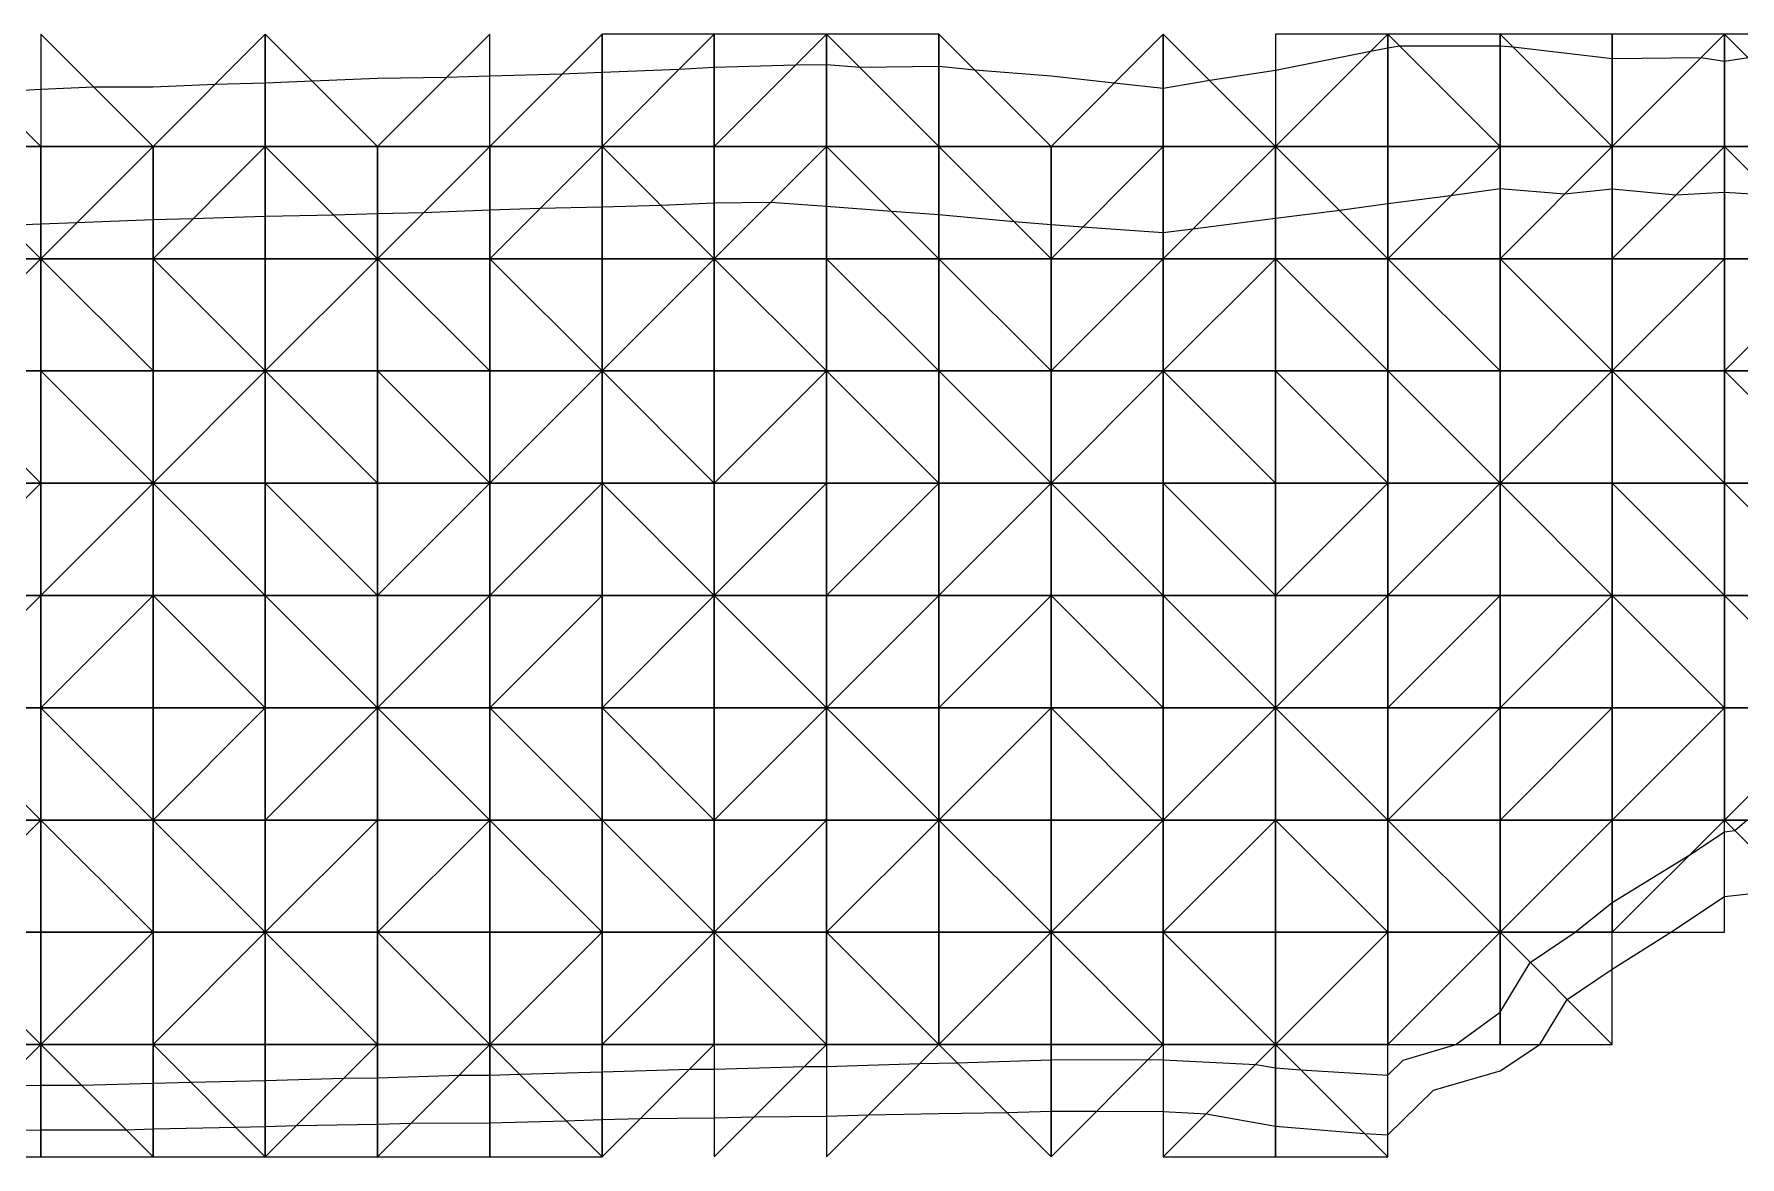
# Model space of a CAD drawing. Header units: metres. Extents: x 4732344 to 4732577, y 2266116 to 2266284.
# Drawn here: x 4732534.75 to 4732542.35, y 2266272.73 to 2266277.73 of the extents above; entities that cross this region are included whole.
import ezdxf

# ---------------------------------------------------------------- set-up
doc = ezdxf.new("R2010")
doc.units = ezdxf.units.M
doc.layers.add('TIN', color=5, linetype='Continuous')

msp = doc.modelspace()

# ---------------------------------------------------------------- linework, layer by layer
at = {"layer": 'lleno', "color": 3}
for points in [[(4732542.3843, 2266277.6297, 1328.7433), (4732542.279, 2266277.6138, 1328.7407), (4732542.1737, 2266277.6297, 1328.7346), (4732541.779, 2266277.6246, 1328.7187), (4732541.3378, 2266277.6762, 1328.7029), (4732541.279, 2266277.6817, 1328.7009), (4732540.8323, 2266277.6817, 1328.6907), (4732540.779, 2266277.6725, 1328.6905), (4732540.7021, 2266277.6581, 1328.6903), (4732540.279, 2266277.5735, 1328.6901), (4732539.9857, 2266277.5283, 1328.6884), (4732539.779, 2266277.4928, 1328.6876), (4732539.5607, 2266277.5167, 1328.68), (4732539.279, 2266277.5475, 1328.6693), (4732538.94, 2266277.574, 1328.6577), (4732538.779, 2266277.5911, 1328.6517), (4732538.4283, 2266277.5857, 1328.6441), (4732538.279, 2266277.598, 1328.6399), (4732538.1401, 2266277.5961, 1328.6375), (4732537.779, 2266277.5864, 1328.6316), (4732537.6219, 2266277.5779, 1328.6296), (4732537.279, 2266277.5638, 1328.6239), (4732537.1004, 2266277.5564, 1328.6207), (4732536.779, 2266277.5475, 1328.6144), (4732536.5861, 2266277.5421, 1328.6107), (4732536.279, 2266277.5378, 1328.6042), (4732535.9885, 2266277.5255, 1328.599), (4732535.779, 2266277.5167, 1328.5953), (4732535.5544, 2266277.5104, 1328.5909), (4732535.279, 2266277.4989, 1328.586), (4732535.0151, 2266277.4989, 1328.5799), (4732534.779, 2266277.4886, 1328.5757), (4732534.5393, 2266277.4747, 1328.5717)], [(4732542.4983, 2266277.0157, 1328.9166), (4732542.279, 2266277.0301, 1328.9059), (4732542.0616, 2266277.0176, 1328.8982), (4732541.779, 2266277.0445, 1328.8835), (4732541.5662, 2266277.0222, 1328.8811), (4732541.279, 2266277.0453, 1328.8719), (4732541.059, 2266277.015, 1328.8703), (4732540.779, 2266276.9792, 1328.8678), (4732540.5647, 2266276.9493, 1328.8663), (4732540.279, 2266276.9132, 1328.8638), (4732539.9106, 2266276.8666, 1328.8605), (4732539.779, 2266276.8499, 1328.8594), (4732539.4188, 2266276.8748, 1328.8484), (4732539.279, 2266276.8862, 1328.8439), (4732539.1144, 2266276.8996, 1328.8386), (4732538.779, 2266276.9304, 1328.8267), (4732538.5691, 2266276.9449, 1328.8197), (4732538.279, 2266276.968, 1328.8114), (4732538.029, 2266276.985, 1328.8047), (4732537.779, 2266276.9824, 1328.7996), (4732537.5416, 2266276.9724, 1328.7954), (4732537.279, 2266276.9642, 1328.7904), (4732537.0024, 2266276.9584, 1328.7848), (4732536.779, 2266276.9515, 1328.7805), (4732536.4833, 2266276.9393, 1328.7752), (4732536.279, 2266276.935, 1328.7711), (4732536.0851, 2266276.9289, 1328.7674), (4732535.779, 2266276.9225, 1328.7612), (4732535.4564, 2266276.9124, 1328.755), (4732535.279, 2266276.9087, 1328.7514), (4732534.9383, 2266276.8943, 1328.7452), (4732534.779, 2266276.8893, 1328.7421), (4732534.631, 2266276.883, 1328.7395)], [(4732534.5948, 2266273.0508, 1328.717), (4732534.779, 2266273.0544, 1328.7209), (4732534.9596, 2266273.0544, 1328.725), (4732535.279, 2266273.0636, 1328.732), (4732535.447, 2266273.067, 1328.7361), (4732535.779, 2266273.0752, 1328.743), (4732536.1292, 2266273.0852, 1328.7502), (4732536.279, 2266273.0877, 1328.7534), (4732536.6422, 2266273.0982, 1328.7609), (4732536.779, 2266273.0988, 1328.764), (4732536.9112, 2266273.1028, 1328.7667), (4732537.279, 2266273.1137, 1328.7742), (4732537.6694, 2266273.1254, 1328.7822), (4732537.779, 2266273.1263, 1328.7847), (4732538.1808, 2266273.1368, 1328.793), (4732538.279, 2266273.1377, 1328.7952), (4732538.6945, 2266273.1505, 1328.8038), (4732538.779, 2266273.152, 1328.8056), (4732538.8609, 2266273.1531, 1328.8073), (4732539.279, 2266273.1665, 1328.8156), (4732539.7125, 2266273.1685, 1328.8252), (4732539.779, 2266273.1679, 1328.8268), (4732540.1909, 2266273.1469, 1328.8379), (4732540.279, 2266273.1314, 1328.8413), (4732540.392, 2266273.122, 1328.8447), (4732540.779, 2266273.0994, 1328.8554), (4732540.8477, 2266273.1663, 1328.8511), (4732541.0826, 2266273.235, 1328.8584), (4732541.279, 2266273.3797, 1328.8681), (4732541.4127, 2266273.6013, 1328.8791), (4732541.6137, 2266273.735, 1328.8886), (4732541.779, 2266273.8683, 1328.8972), (4732542.1238, 2266274.0798, 1328.9193), (4732542.279, 2266274.183, 1328.9296), (4732542.3256, 2266274.1884, 1328.9318), (4732542.379, 2266274.235, 1328.9358)], [(4732534.3924, 2266272.8484, 1328.6267), (4732534.779, 2266272.856, 1328.6349), (4732535.158, 2266272.856, 1328.6442), (4732535.279, 2266272.8595, 1328.6481), (4732535.647, 2266272.867, 1328.6565), (4732535.779, 2266272.8702, 1328.6593), (4732535.9182, 2266272.8742, 1328.6621), (4732536.279, 2266272.8802, 1328.6699), (4732536.4286, 2266272.8846, 1328.673), (4732536.779, 2266272.8861, 1328.6809), (4732537.1178, 2266272.8962, 1328.6878), (4732537.279, 2266272.901, 1328.6911), (4732537.4501, 2266272.9061, 1328.6946), (4732537.779, 2266272.9089, 1328.7019), (4732537.9576, 2266272.9136, 1328.7056), (4732538.279, 2266272.9164, 1328.7128), (4732538.4662, 2266272.9222, 1328.7176), (4732538.779, 2266272.9278, 1328.7254), (4732539.0821, 2266272.9319, 1328.7318), (4732539.279, 2266272.9382, 1328.7357), (4732539.4831, 2266272.9391, 1328.7403), (4732539.779, 2266272.9364, 1328.7472), (4732539.9706, 2266272.9266, 1328.7524), (4732540.279, 2266272.8723, 1328.7641), (4732540.6745, 2266272.8395, 1328.776), (4732540.779, 2266272.8334, 1328.7789), (4732540.9825, 2266273.0315, 1328.766), (4732541.279, 2266273.1183, 1328.765), (4732541.4562, 2266273.235, 1328.7668), (4732541.5777, 2266273.4363, 1328.7769), (4732541.779, 2266273.5702, 1328.7863), (4732542.0399, 2266273.735, 1328.8032), (4732542.279, 2266273.894, 1328.8191), (4732542.5847, 2266273.9293, 1328.8333)]]:
    msp.add_polyline3d(points, dxfattribs=at)
at = {"layer": 'TIN', "color": 5}
for points in [[(4732534.279, 2266277.235, 0.331), (4732534.779, 2266277.235, 0.335), (4732534.279, 2266277.735, 0.262)], [(4732534.779, 2266277.235, 0.335), (4732535.279, 2266277.235, 0.338), (4732534.779, 2266277.735, 0.266)], [(4732535.279, 2266277.235, 0.338), (4732535.779, 2266277.235, 0.34), (4732535.779, 2266277.735, 0.269)], [(4732535.779, 2266277.235, 0.34), (4732536.279, 2266277.235, 0.343), (4732535.779, 2266277.735, 0.269)], [(4732536.779, 2266277.235, 0.345), (4732536.779, 2266277.735, 0.273), (4732536.279, 2266277.235, 0.343)], [(4732536.779, 2266277.235, 0.345), (4732537.279, 2266277.235, 0.348), (4732537.279, 2266277.735, 0.275)], [(4732537.779, 2266277.735, 0.278), (4732537.279, 2266277.235, 0.348), (4732537.779, 2266277.235, 0.352)], [(4732537.779, 2266277.735, 0.278), (4732537.279, 2266277.735, 0.275), (4732537.279, 2266277.235, 0.348)], [(4732538.279, 2266277.735, 0.28), (4732537.779, 2266277.735, 0.278), (4732537.779, 2266277.235, 0.352)], [(4732537.779, 2266277.235, 0.352), (4732538.279, 2266277.235, 0.353), (4732538.279, 2266277.735, 0.28)], [(4732538.279, 2266277.735, 0.28), (4732538.279, 2266277.235, 0.353), (4732538.779, 2266277.235, 0.347)], [(4732538.779, 2266277.235, 0.347), (4732538.779, 2266277.735, 0.281), (4732538.279, 2266277.735, 0.28)], [(4732538.779, 2266277.735, 0.281), (4732538.779, 2266277.235, 0.347), (4732539.279, 2266277.235, 0.34)], [(4732539.279, 2266277.235, 0.34), (4732539.779, 2266277.235, 0.333), (4732539.779, 2266277.735, 0.269)], [(4732540.279, 2266277.235, 0.344), (4732539.779, 2266277.735, 0.269), (4732539.779, 2266277.235, 0.333)], [(4732540.779, 2266277.235, 0.356), (4732540.779, 2266277.735, 0.292), (4732540.279, 2266277.235, 0.344)], [(4732540.779, 2266277.735, 0.292), (4732540.279, 2266277.735, 0.279), (4732540.279, 2266277.235, 0.344)], [(4732540.779, 2266277.735, 0.292), (4732541.279, 2266277.235, 0.367), (4732541.279, 2266277.735, 0.292)], [(4732540.779, 2266277.235, 0.356), (4732541.279, 2266277.235, 0.367), (4732540.779, 2266277.735, 0.292)], [(4732541.279, 2266277.735, 0.292), (4732541.279, 2266277.235, 0.367), (4732541.779, 2266277.235, 0.36)], [(4732541.779, 2266277.235, 0.36), (4732541.779, 2266277.735, 0.283), (4732541.279, 2266277.735, 0.292)], [(4732541.779, 2266277.735, 0.283), (4732541.779, 2266277.235, 0.36), (4732542.279, 2266277.735, 0.284)], [(4732541.779, 2266277.235, 0.36), (4732542.279, 2266277.235, 0.35), (4732542.279, 2266277.735, 0.284)], [(4732542.279, 2266277.735, 0.284), (4732542.779, 2266277.235, 0.36), (4732542.779, 2266277.735, 0.29)], [(4732542.279, 2266277.735, 0.284), (4732542.279, 2266277.235, 0.35), (4732542.779, 2266277.235, 0.36)], [(4732534.279, 2266277.235, 0.331), (4732534.279, 2266276.735, 0.427), (4732534.779, 2266276.735, 0.429)], [(4732534.779, 2266276.735, 0.429), (4732534.779, 2266277.235, 0.335), (4732534.279, 2266277.235, 0.331)], [(4732534.779, 2266276.735, 0.429), (4732535.279, 2266277.235, 0.338), (4732534.779, 2266277.235, 0.335)], [(4732535.279, 2266276.735, 0.433), (4732535.279, 2266277.235, 0.338), (4732534.779, 2266276.735, 0.429)], [(4732535.779, 2266277.235, 0.34), (4732535.279, 2266277.235, 0.338), (4732535.279, 2266276.735, 0.433)], [(4732535.279, 2266276.735, 0.433), (4732535.779, 2266276.735, 0.436), (4732535.779, 2266277.235, 0.34)], [(4732536.279, 2266276.735, 0.438), (4732535.779, 2266277.235, 0.34), (4732535.779, 2266276.735, 0.436)], [(4732536.279, 2266276.735, 0.438), (4732536.279, 2266277.235, 0.343), (4732535.779, 2266277.235, 0.34)], [(4732536.779, 2266277.235, 0.345), (4732536.279, 2266277.235, 0.343), (4732536.279, 2266276.735, 0.438)], [(4732536.279, 2266276.735, 0.438), (4732536.779, 2266276.735, 0.442), (4732536.779, 2266277.235, 0.345)], [(4732537.279, 2266276.735, 0.444), (4732537.279, 2266277.235, 0.348), (4732536.779, 2266276.735, 0.442)], [(4732536.779, 2266276.735, 0.442), (4732537.279, 2266277.235, 0.348), (4732536.779, 2266277.235, 0.345)], [(4732537.779, 2266276.735, 0.447), (4732537.279, 2266277.235, 0.348), (4732537.279, 2266276.735, 0.444)], [(4732537.779, 2266277.235, 0.352), (4732537.279, 2266277.235, 0.348), (4732537.779, 2266276.735, 0.447)], [(4732538.279, 2266277.235, 0.353), (4732537.779, 2266276.735, 0.447), (4732538.279, 2266276.735, 0.441)], [(4732537.779, 2266277.235, 0.352), (4732537.779, 2266276.735, 0.447), (4732538.279, 2266277.235, 0.353)], [(4732538.279, 2266277.235, 0.353), (4732538.279, 2266276.735, 0.441), (4732538.779, 2266276.735, 0.434)], [(4732538.779, 2266276.735, 0.434), (4732538.779, 2266277.235, 0.347), (4732538.279, 2266277.235, 0.353)], [(4732538.779, 2266277.235, 0.347), (4732539.279, 2266276.735, 0.426), (4732539.279, 2266277.235, 0.34)], [(4732538.779, 2266276.735, 0.434), (4732539.279, 2266276.735, 0.426), (4732538.779, 2266277.235, 0.347)], [(4732539.279, 2266277.235, 0.34), (4732539.279, 2266276.735, 0.426), (4732539.779, 2266277.235, 0.333)], [(4732539.779, 2266277.235, 0.333), (4732539.279, 2266276.735, 0.426), (4732539.779, 2266276.735, 0.42)], [(4732539.779, 2266276.735, 0.42), (4732540.279, 2266276.735, 0.431), (4732540.279, 2266277.235, 0.344)], [(4732540.279, 2266277.235, 0.344), (4732539.779, 2266277.235, 0.333), (4732539.779, 2266276.735, 0.42)], [(4732540.279, 2266277.235, 0.344), (4732540.779, 2266276.735, 0.442), (4732540.779, 2266277.235, 0.356)], [(4732540.279, 2266277.235, 0.344), (4732540.279, 2266276.735, 0.431), (4732540.779, 2266276.735, 0.442)], [(4732540.779, 2266276.735, 0.442), (4732541.279, 2266277.235, 0.367), (4732540.779, 2266277.235, 0.356)], [(4732540.779, 2266276.735, 0.442), (4732541.279, 2266276.735, 0.454), (4732541.279, 2266277.235, 0.367)], [(4732541.279, 2266277.235, 0.367), (4732541.279, 2266276.735, 0.454), (4732541.779, 2266277.235, 0.36)], [(4732541.779, 2266277.235, 0.36), (4732541.279, 2266276.735, 0.454), (4732541.779, 2266276.735, 0.465)], [(4732541.779, 2266276.735, 0.465), (4732542.279, 2266276.735, 0.472), (4732542.279, 2266277.235, 0.35)], [(4732542.279, 2266277.235, 0.35), (4732541.779, 2266277.235, 0.36), (4732541.779, 2266276.735, 0.465)], [(4732542.279, 2266276.735, 0.472), (4732542.779, 2266276.735, 0.464), (4732542.279, 2266277.235, 0.35)], [(4732542.779, 2266276.735, 0.464), (4732542.779, 2266277.235, 0.36), (4732542.279, 2266277.235, 0.35)], [(4732534.779, 2266276.735, 0.429), (4732534.279, 2266276.735, 0.427), (4732534.279, 2266276.235, 0.538)], [(4732534.279, 2266276.235, 0.538), (4732534.779, 2266276.235, 0.542), (4732534.779, 2266276.735, 0.429)], [(4732535.279, 2266276.735, 0.433), (4732534.779, 2266276.735, 0.429), (4732535.279, 2266276.235, 0.544)], [(4732535.279, 2266276.235, 0.544), (4732534.779, 2266276.735, 0.429), (4732534.779, 2266276.235, 0.542)], [(4732535.279, 2266276.735, 0.433), (4732535.279, 2266276.235, 0.544), (4732535.779, 2266276.235, 0.547)], [(4732535.779, 2266276.235, 0.547), (4732535.779, 2266276.735, 0.436), (4732535.279, 2266276.735, 0.433)], [(4732535.779, 2266276.735, 0.436), (4732535.779, 2266276.235, 0.547), (4732536.279, 2266276.735, 0.438)], [(4732536.279, 2266276.735, 0.438), (4732535.779, 2266276.235, 0.547), (4732536.279, 2266276.235, 0.551)], [(4732536.279, 2266276.735, 0.438), (4732536.279, 2266276.235, 0.551), (4732536.779, 2266276.235, 0.553)], [(4732536.779, 2266276.235, 0.553), (4732536.779, 2266276.735, 0.442), (4732536.279, 2266276.735, 0.438)], [(4732536.779, 2266276.235, 0.553), (4732537.279, 2266276.235, 0.555), (4732536.779, 2266276.735, 0.442)], [(4732536.779, 2266276.735, 0.442), (4732537.279, 2266276.235, 0.555), (4732537.279, 2266276.735, 0.444)], [(4732537.279, 2266276.735, 0.444), (4732537.279, 2266276.235, 0.555), (4732537.779, 2266276.735, 0.447)], [(4732537.779, 2266276.735, 0.447), (4732537.279, 2266276.235, 0.555), (4732537.779, 2266276.235, 0.549)], [(4732537.779, 2266276.235, 0.549), (4732538.279, 2266276.235, 0.542), (4732537.779, 2266276.735, 0.447)], [(4732538.279, 2266276.235, 0.542), (4732538.279, 2266276.735, 0.441), (4732537.779, 2266276.735, 0.447)], [(4732538.779, 2266276.235, 0.535), (4732538.279, 2266276.735, 0.441), (4732538.279, 2266276.235, 0.542)], [(4732538.779, 2266276.735, 0.434), (4732538.279, 2266276.735, 0.441), (4732538.779, 2266276.235, 0.535)], [(4732538.779, 2266276.735, 0.434), (4732538.779, 2266276.235, 0.535), (4732539.279, 2266276.235, 0.529)], [(4732539.279, 2266276.235, 0.529), (4732539.279, 2266276.735, 0.426), (4732538.779, 2266276.735, 0.434)], [(4732539.279, 2266276.235, 0.529), (4732539.779, 2266276.235, 0.522), (4732539.779, 2266276.735, 0.42)], [(4732539.779, 2266276.735, 0.42), (4732539.279, 2266276.735, 0.426), (4732539.279, 2266276.235, 0.529)], [(4732540.279, 2266276.735, 0.431), (4732539.779, 2266276.235, 0.522), (4732540.279, 2266276.235, 0.533)], [(4732539.779, 2266276.735, 0.42), (4732539.779, 2266276.235, 0.522), (4732540.279, 2266276.735, 0.431)], [(4732540.279, 2266276.735, 0.431), (4732540.279, 2266276.235, 0.533), (4732540.779, 2266276.235, 0.545)], [(4732540.779, 2266276.235, 0.545), (4732540.779, 2266276.735, 0.442), (4732540.279, 2266276.735, 0.431)], [(4732540.779, 2266276.235, 0.545), (4732541.279, 2266276.235, 0.556), (4732540.779, 2266276.735, 0.442)], [(4732540.779, 2266276.735, 0.442), (4732541.279, 2266276.235, 0.556), (4732541.279, 2266276.735, 0.454)], [(4732541.279, 2266276.735, 0.454), (4732541.279, 2266276.235, 0.556), (4732541.779, 2266276.235, 0.568)], [(4732541.779, 2266276.735, 0.465), (4732541.279, 2266276.735, 0.454), (4732541.779, 2266276.235, 0.568)], [(4732542.279, 2266276.235, 0.589), (4732542.279, 2266276.735, 0.472), (4732541.779, 2266276.235, 0.568)], [(4732541.779, 2266276.235, 0.568), (4732542.279, 2266276.735, 0.472), (4732541.779, 2266276.735, 0.465)], [(4732542.279, 2266276.235, 0.589), (4732542.779, 2266276.235, 0.615), (4732542.779, 2266276.735, 0.464)], [(4732542.779, 2266276.735, 0.464), (4732542.279, 2266276.735, 0.472), (4732542.279, 2266276.235, 0.589)], [(4732534.279, 2266276.235, 0.538), (4732534.279, 2266275.735, 0.546), (4732534.779, 2266275.735, 0.548)], [(4732534.779, 2266275.735, 0.548), (4732534.779, 2266276.235, 0.542), (4732534.279, 2266276.235, 0.538)], [(4732534.779, 2266276.235, 0.542), (4732534.779, 2266275.735, 0.548), (4732535.279, 2266275.735, 0.551)], [(4732535.279, 2266275.735, 0.551), (4732535.279, 2266276.235, 0.544), (4732534.779, 2266276.235, 0.542)], [(4732535.279, 2266276.235, 0.544), (4732535.279, 2266275.735, 0.551), (4732535.779, 2266276.235, 0.547)], [(4732535.779, 2266276.235, 0.547), (4732535.279, 2266275.735, 0.551), (4732535.779, 2266275.735, 0.554)], [(4732536.279, 2266275.735, 0.557), (4732536.279, 2266276.235, 0.551), (4732535.779, 2266276.235, 0.547)], [(4732535.779, 2266276.235, 0.547), (4732535.779, 2266275.735, 0.554), (4732536.279, 2266275.735, 0.557)], [(4732536.279, 2266275.735, 0.557), (4732536.779, 2266275.735, 0.559), (4732536.279, 2266276.235, 0.551)], [(4732536.279, 2266276.235, 0.551), (4732536.779, 2266275.735, 0.559), (4732536.779, 2266276.235, 0.553)], [(4732536.779, 2266276.235, 0.553), (4732536.779, 2266275.735, 0.559), (4732537.279, 2266276.235, 0.555)], [(4732537.279, 2266276.235, 0.555), (4732536.779, 2266275.735, 0.559), (4732537.279, 2266275.735, 0.552)], [(4732537.279, 2266276.235, 0.555), (4732537.779, 2266275.735, 0.545), (4732537.779, 2266276.235, 0.549)], [(4732537.279, 2266275.735, 0.552), (4732537.779, 2266275.735, 0.545), (4732537.279, 2266276.235, 0.555)], [(4732538.279, 2266275.735, 0.538), (4732538.279, 2266276.235, 0.542), (4732537.779, 2266275.735, 0.545)], [(4732537.779, 2266275.735, 0.545), (4732538.279, 2266276.235, 0.542), (4732537.779, 2266276.235, 0.549)], [(4732538.779, 2266275.735, 0.532), (4732538.279, 2266276.235, 0.542), (4732538.279, 2266275.735, 0.538)], [(4732538.779, 2266275.735, 0.532), (4732538.779, 2266276.235, 0.535), (4732538.279, 2266276.235, 0.542)], [(4732538.779, 2266276.235, 0.535), (4732538.779, 2266275.735, 0.532), (4732539.279, 2266275.735, 0.525)], [(4732539.279, 2266275.735, 0.525), (4732539.279, 2266276.235, 0.529), (4732538.779, 2266276.235, 0.535)], [(4732539.779, 2266275.735, 0.52), (4732539.779, 2266276.235, 0.522), (4732539.279, 2266275.735, 0.525)], [(4732539.779, 2266276.235, 0.522), (4732539.279, 2266276.235, 0.529), (4732539.279, 2266275.735, 0.525)], [(4732539.779, 2266276.235, 0.522), (4732539.779, 2266275.735, 0.52), (4732540.279, 2266275.735, 0.531)], [(4732540.279, 2266275.735, 0.531), (4732540.279, 2266276.235, 0.533), (4732539.779, 2266276.235, 0.522)], [(4732540.779, 2266275.735, 0.542), (4732540.279, 2266276.235, 0.533), (4732540.279, 2266275.735, 0.531)], [(4732540.779, 2266276.235, 0.545), (4732540.279, 2266276.235, 0.533), (4732540.779, 2266275.735, 0.542)], [(4732540.779, 2266276.235, 0.545), (4732540.779, 2266275.735, 0.542), (4732541.279, 2266275.735, 0.554)], [(4732541.279, 2266275.735, 0.554), (4732541.279, 2266276.235, 0.556), (4732540.779, 2266276.235, 0.545)], [(4732541.279, 2266275.735, 0.554), (4732541.779, 2266276.235, 0.568), (4732541.279, 2266276.235, 0.556)], [(4732541.779, 2266275.735, 0.565), (4732541.779, 2266276.235, 0.568), (4732541.279, 2266275.735, 0.554)], [(4732541.779, 2266276.235, 0.568), (4732541.779, 2266275.735, 0.565), (4732542.279, 2266275.735, 0.586)], [(4732541.779, 2266276.235, 0.568), (4732542.279, 2266275.735, 0.586), (4732542.279, 2266276.235, 0.589)], [(4732542.779, 2266275.735, 0.606), (4732542.779, 2266276.235, 0.615), (4732542.279, 2266276.235, 0.589)], [(4732542.279, 2266276.235, 0.589), (4732542.279, 2266275.735, 0.586), (4732542.779, 2266275.735, 0.606)], [(4732534.279, 2266275.235, 0.537), (4732534.779, 2266275.235, 0.54), (4732534.779, 2266275.735, 0.548)], [(4732534.779, 2266275.735, 0.548), (4732534.279, 2266275.735, 0.546), (4732534.279, 2266275.235, 0.537)], [(4732535.279, 2266275.735, 0.551), (4732534.779, 2266275.735, 0.548), (4732534.779, 2266275.235, 0.54)], [(4732535.279, 2266275.735, 0.551), (4732534.779, 2266275.235, 0.54), (4732535.279, 2266275.235, 0.542)], [(4732535.279, 2266275.235, 0.542), (4732535.779, 2266275.235, 0.546), (4732535.279, 2266275.735, 0.551)], [(4732535.779, 2266275.235, 0.546), (4732535.779, 2266275.735, 0.554), (4732535.279, 2266275.735, 0.551)], [(4732536.279, 2266275.735, 0.557), (4732535.779, 2266275.735, 0.554), (4732536.279, 2266275.235, 0.547)], [(4732536.279, 2266275.235, 0.547), (4732535.779, 2266275.735, 0.554), (4732535.779, 2266275.235, 0.546)], [(4732536.279, 2266275.235, 0.547), (4732536.779, 2266275.735, 0.559), (4732536.279, 2266275.735, 0.557)], [(4732536.279, 2266275.235, 0.547), (4732536.779, 2266275.235, 0.54), (4732536.779, 2266275.735, 0.559)], [(4732537.279, 2266275.735, 0.552), (4732536.779, 2266275.735, 0.559), (4732536.779, 2266275.235, 0.54)], [(4732537.279, 2266275.235, 0.534), (4732537.279, 2266275.735, 0.552), (4732536.779, 2266275.235, 0.54)], [(4732537.779, 2266275.235, 0.526), (4732537.779, 2266275.735, 0.545), (4732537.279, 2266275.735, 0.552)], [(4732537.779, 2266275.235, 0.526), (4732537.279, 2266275.735, 0.552), (4732537.279, 2266275.235, 0.534)], [(4732538.279, 2266275.735, 0.538), (4732537.779, 2266275.735, 0.545), (4732537.779, 2266275.235, 0.526)], [(4732537.779, 2266275.235, 0.526), (4732538.279, 2266275.235, 0.519), (4732538.279, 2266275.735, 0.538)], [(4732538.779, 2266275.735, 0.532), (4732538.279, 2266275.235, 0.519), (4732538.779, 2266275.235, 0.513)], [(4732538.279, 2266275.735, 0.538), (4732538.279, 2266275.235, 0.519), (4732538.779, 2266275.735, 0.532)], [(4732538.779, 2266275.235, 0.513), (4732539.279, 2266275.235, 0.506), (4732539.279, 2266275.735, 0.525)], [(4732539.279, 2266275.735, 0.525), (4732538.779, 2266275.735, 0.532), (4732538.779, 2266275.235, 0.513)], [(4732539.279, 2266275.735, 0.525), (4732539.279, 2266275.235, 0.506), (4732539.779, 2266275.235, 0.501)], [(4732539.779, 2266275.235, 0.501), (4732539.779, 2266275.735, 0.52), (4732539.279, 2266275.735, 0.525)], [(4732539.779, 2266275.735, 0.52), (4732540.279, 2266275.235, 0.513), (4732540.279, 2266275.735, 0.531)], [(4732539.779, 2266275.235, 0.501), (4732540.279, 2266275.235, 0.513), (4732539.779, 2266275.735, 0.52)], [(4732540.279, 2266275.735, 0.531), (4732540.279, 2266275.235, 0.513), (4732540.779, 2266275.735, 0.542)], [(4732540.779, 2266275.735, 0.542), (4732540.279, 2266275.235, 0.513), (4732540.779, 2266275.235, 0.524)], [(4732540.779, 2266275.235, 0.524), (4732541.279, 2266275.235, 0.535), (4732541.279, 2266275.735, 0.554)], [(4732541.279, 2266275.735, 0.554), (4732540.779, 2266275.735, 0.542), (4732540.779, 2266275.235, 0.524)], [(4732541.779, 2266275.235, 0.547), (4732541.779, 2266275.735, 0.565), (4732541.279, 2266275.735, 0.554)], [(4732541.279, 2266275.735, 0.554), (4732541.279, 2266275.235, 0.535), (4732541.779, 2266275.235, 0.547)], [(4732541.779, 2266275.735, 0.565), (4732542.279, 2266275.235, 0.568), (4732542.279, 2266275.735, 0.586)], [(4732541.779, 2266275.235, 0.547), (4732542.279, 2266275.235, 0.568), (4732541.779, 2266275.735, 0.565)], [(4732542.279, 2266275.735, 0.586), (4732542.279, 2266275.235, 0.568), (4732542.779, 2266275.235, 0.545)], [(4732542.779, 2266275.235, 0.545), (4732542.779, 2266275.735, 0.606), (4732542.279, 2266275.735, 0.586)], [(4732534.279, 2266274.735, 0.528), (4732534.779, 2266275.235, 0.54), (4732534.279, 2266275.235, 0.537)], [(4732534.279, 2266274.735, 0.528), (4732534.779, 2266274.735, 0.531), (4732534.779, 2266275.235, 0.54)], [(4732534.779, 2266274.735, 0.531), (4732535.279, 2266274.735, 0.534), (4732535.279, 2266275.235, 0.542)], [(4732535.279, 2266275.235, 0.542), (4732534.779, 2266275.235, 0.54), (4732534.779, 2266274.735, 0.531)], [(4732535.779, 2266274.735, 0.534), (4732535.779, 2266275.235, 0.546), (4732535.279, 2266275.235, 0.542)], [(4732535.279, 2266275.235, 0.542), (4732535.279, 2266274.735, 0.534), (4732535.779, 2266274.735, 0.534)], [(4732535.779, 2266275.235, 0.546), (4732535.779, 2266274.735, 0.534), (4732536.279, 2266274.735, 0.528)], [(4732536.279, 2266274.735, 0.528), (4732536.279, 2266275.235, 0.547), (4732535.779, 2266275.235, 0.546)], [(4732536.779, 2266275.235, 0.54), (4732536.279, 2266275.235, 0.547), (4732536.279, 2266274.735, 0.528)], [(4732536.279, 2266274.735, 0.528), (4732536.779, 2266274.735, 0.521), (4732536.779, 2266275.235, 0.54)], [(4732536.779, 2266274.735, 0.521), (4732537.279, 2266274.735, 0.514), (4732537.279, 2266275.235, 0.534)], [(4732537.279, 2266275.235, 0.534), (4732536.779, 2266275.235, 0.54), (4732536.779, 2266274.735, 0.521)], [(4732537.279, 2266275.235, 0.534), (4732537.279, 2266274.735, 0.514), (4732537.779, 2266275.235, 0.526)], [(4732537.779, 2266275.235, 0.526), (4732537.279, 2266274.735, 0.514), (4732537.779, 2266274.735, 0.508)], [(4732538.279, 2266275.235, 0.519), (4732537.779, 2266275.235, 0.526), (4732538.279, 2266274.735, 0.5)], [(4732538.279, 2266274.735, 0.5), (4732537.779, 2266275.235, 0.526), (4732537.779, 2266274.735, 0.508)], [(4732538.279, 2266274.735, 0.5), (4732538.779, 2266274.735, 0.493), (4732538.779, 2266275.235, 0.513)], [(4732538.779, 2266275.235, 0.513), (4732538.279, 2266275.235, 0.519), (4732538.279, 2266274.735, 0.5)], [(4732538.779, 2266274.735, 0.493), (4732539.279, 2266275.235, 0.506), (4732538.779, 2266275.235, 0.513)], [(4732539.279, 2266274.735, 0.487), (4732539.279, 2266275.235, 0.506), (4732538.779, 2266274.735, 0.493)], [(4732539.779, 2266275.235, 0.501), (4732539.279, 2266275.235, 0.506), (4732539.779, 2266274.735, 0.483)], [(4732539.779, 2266274.735, 0.483), (4732539.279, 2266275.235, 0.506), (4732539.279, 2266274.735, 0.487)], [(4732540.279, 2266274.735, 0.494), (4732540.279, 2266275.235, 0.513), (4732539.779, 2266275.235, 0.501)], [(4732539.779, 2266275.235, 0.501), (4732539.779, 2266274.735, 0.483), (4732540.279, 2266274.735, 0.494)], [(4732540.279, 2266274.735, 0.494), (4732540.779, 2266274.735, 0.506), (4732540.779, 2266275.235, 0.524)], [(4732540.779, 2266275.235, 0.524), (4732540.279, 2266275.235, 0.513), (4732540.279, 2266274.735, 0.494)], [(4732540.779, 2266274.735, 0.506), (4732541.279, 2266274.735, 0.517), (4732541.279, 2266275.235, 0.535)], [(4732540.779, 2266274.735, 0.506), (4732541.279, 2266275.235, 0.535), (4732540.779, 2266275.235, 0.524)], [(4732541.779, 2266275.235, 0.547), (4732541.279, 2266275.235, 0.535), (4732541.279, 2266274.735, 0.517)], [(4732541.779, 2266274.735, 0.529), (4732541.779, 2266275.235, 0.547), (4732541.279, 2266274.735, 0.517)], [(4732542.279, 2266274.735, 0.537), (4732542.279, 2266275.235, 0.568), (4732541.779, 2266275.235, 0.547)], [(4732542.279, 2266274.735, 0.537), (4732541.779, 2266275.235, 0.547), (4732541.779, 2266274.735, 0.529)], [(4732542.279, 2266275.235, 0.568), (4732542.279, 2266274.735, 0.537), (4732542.779, 2266274.735, 0.467)], [(4732542.779, 2266274.735, 0.467), (4732542.779, 2266275.235, 0.545), (4732542.279, 2266275.235, 0.568)], [(4732534.779, 2266274.235, 0.523), (4732534.779, 2266274.735, 0.531), (4732534.279, 2266274.735, 0.528)], [(4732534.279, 2266274.235, 0.519), (4732534.779, 2266274.235, 0.523), (4732534.279, 2266274.735, 0.528)], [(4732534.779, 2266274.735, 0.531), (4732535.279, 2266274.235, 0.523), (4732535.279, 2266274.735, 0.534)], [(4732534.779, 2266274.735, 0.531), (4732534.779, 2266274.235, 0.523), (4732535.279, 2266274.235, 0.523)], [(4732535.279, 2266274.735, 0.534), (4732535.279, 2266274.235, 0.523), (4732535.779, 2266274.735, 0.534)], [(4732535.779, 2266274.735, 0.534), (4732535.279, 2266274.235, 0.523), (4732535.779, 2266274.235, 0.515)], [(4732536.279, 2266274.735, 0.528), (4732535.779, 2266274.735, 0.534), (4732535.779, 2266274.235, 0.515)], [(4732535.779, 2266274.235, 0.515), (4732536.279, 2266274.235, 0.509), (4732536.279, 2266274.735, 0.528)], [(4732536.279, 2266274.235, 0.509), (4732536.779, 2266274.235, 0.502), (4732536.279, 2266274.735, 0.528)], [(4732536.779, 2266274.235, 0.502), (4732536.779, 2266274.735, 0.521), (4732536.279, 2266274.735, 0.528)], [(4732537.279, 2266274.235, 0.495), (4732537.279, 2266274.735, 0.514), (4732536.779, 2266274.735, 0.521)], [(4732536.779, 2266274.735, 0.521), (4732536.779, 2266274.235, 0.502), (4732537.279, 2266274.235, 0.495)], [(4732537.779, 2266274.235, 0.489), (4732537.779, 2266274.735, 0.508), (4732537.279, 2266274.735, 0.514)], [(4732537.279, 2266274.735, 0.514), (4732537.279, 2266274.235, 0.495), (4732537.779, 2266274.235, 0.489)], [(4732538.279, 2266274.735, 0.5), (4732537.779, 2266274.735, 0.508), (4732537.779, 2266274.235, 0.489)], [(4732537.779, 2266274.235, 0.489), (4732538.279, 2266274.235, 0.482), (4732538.279, 2266274.735, 0.5)], [(4732538.279, 2266274.735, 0.5), (4732538.779, 2266274.235, 0.474), (4732538.779, 2266274.735, 0.493)], [(4732538.279, 2266274.235, 0.482), (4732538.779, 2266274.235, 0.474), (4732538.279, 2266274.735, 0.5)], [(4732539.279, 2266274.235, 0.468), (4732539.279, 2266274.735, 0.487), (4732538.779, 2266274.235, 0.474)], [(4732539.279, 2266274.735, 0.487), (4732538.779, 2266274.735, 0.493), (4732538.779, 2266274.235, 0.474)], [(4732539.779, 2266274.235, 0.465), (4732539.779, 2266274.735, 0.483), (4732539.279, 2266274.735, 0.487)], [(4732539.779, 2266274.235, 0.465), (4732539.279, 2266274.735, 0.487), (4732539.279, 2266274.235, 0.468)], [(4732539.779, 2266274.735, 0.483), (4732539.779, 2266274.235, 0.465), (4732540.279, 2266274.735, 0.494)], [(4732540.279, 2266274.735, 0.494), (4732539.779, 2266274.235, 0.465), (4732540.279, 2266274.235, 0.476)], [(4732540.779, 2266274.235, 0.488), (4732540.279, 2266274.735, 0.494), (4732540.279, 2266274.235, 0.476)], [(4732540.779, 2266274.735, 0.506), (4732540.279, 2266274.735, 0.494), (4732540.779, 2266274.235, 0.488)], [(4732541.279, 2266274.735, 0.517), (4732540.779, 2266274.735, 0.506), (4732540.779, 2266274.235, 0.488)], [(4732540.779, 2266274.235, 0.488), (4732541.279, 2266274.235, 0.499), (4732541.279, 2266274.735, 0.517)], [(4732541.779, 2266274.735, 0.529), (4732541.279, 2266274.735, 0.517), (4732541.279, 2266274.235, 0.499)], [(4732541.279, 2266274.235, 0.499), (4732541.779, 2266274.235, 0.51), (4732541.779, 2266274.735, 0.529)], [(4732541.779, 2266274.235, 0.51), (4732542.279, 2266274.235, 0.418), (4732542.279, 2266274.735, 0.537)], [(4732541.779, 2266274.735, 0.529), (4732541.779, 2266274.235, 0.51), (4732542.279, 2266274.735, 0.537)], [(4732542.779, 2266274.735, 0.467), (4732542.279, 2266274.235, 0.418), (4732542.779, 2266274.235, 0.328)], [(4732542.779, 2266274.735, 0.467), (4732542.279, 2266274.735, 0.537), (4732542.279, 2266274.235, 0.418)], [(4732534.779, 2266273.735, 0.51), (4732534.779, 2266274.235, 0.523), (4732534.279, 2266273.735, 0.51)], [(4732534.279, 2266273.735, 0.51), (4732534.779, 2266274.235, 0.523), (4732534.279, 2266274.235, 0.519)], [(4732534.779, 2266273.735, 0.51), (4732535.279, 2266273.735, 0.504), (4732534.779, 2266274.235, 0.523)], [(4732534.779, 2266274.235, 0.523), (4732535.279, 2266273.735, 0.504), (4732535.279, 2266274.235, 0.523)], [(4732535.779, 2266274.235, 0.515), (4732535.279, 2266274.235, 0.523), (4732535.779, 2266273.735, 0.497)], [(4732535.279, 2266274.235, 0.523), (4732535.279, 2266273.735, 0.504), (4732535.779, 2266273.735, 0.497)], [(4732536.279, 2266273.735, 0.489), (4732536.279, 2266274.235, 0.509), (4732535.779, 2266273.735, 0.497)], [(4732535.779, 2266273.735, 0.497), (4732536.279, 2266274.235, 0.509), (4732535.779, 2266274.235, 0.515)], [(4732536.779, 2266274.235, 0.502), (4732536.279, 2266274.235, 0.509), (4732536.279, 2266273.735, 0.489)], [(4732536.779, 2266274.235, 0.502), (4732536.279, 2266273.735, 0.489), (4732536.779, 2266273.735, 0.483)], [(4732537.279, 2266273.735, 0.476), (4732537.279, 2266274.235, 0.495), (4732536.779, 2266274.235, 0.502)], [(4732536.779, 2266273.735, 0.483), (4732537.279, 2266273.735, 0.476), (4732536.779, 2266274.235, 0.502)], [(4732537.779, 2266273.735, 0.469), (4732537.279, 2266274.235, 0.495), (4732537.279, 2266273.735, 0.476)], [(4732537.779, 2266274.235, 0.489), (4732537.279, 2266274.235, 0.495), (4732537.779, 2266273.735, 0.469)], [(4732537.779, 2266274.235, 0.489), (4732537.779, 2266273.735, 0.469), (4732538.279, 2266274.235, 0.482)], [(4732538.279, 2266274.235, 0.482), (4732537.779, 2266273.735, 0.469), (4732538.279, 2266273.735, 0.463)], [(4732538.779, 2266274.235, 0.474), (4732538.279, 2266274.235, 0.482), (4732538.279, 2266273.735, 0.463)], [(4732538.279, 2266273.735, 0.463), (4732538.779, 2266273.735, 0.456), (4732538.779, 2266274.235, 0.474)], [(4732539.279, 2266274.235, 0.468), (4732538.779, 2266274.235, 0.474), (4732539.279, 2266273.735, 0.448)], [(4732539.279, 2266273.735, 0.448), (4732538.779, 2266274.235, 0.474), (4732538.779, 2266273.735, 0.456)], [(4732539.279, 2266273.735, 0.448), (4732539.779, 2266274.235, 0.465), (4732539.279, 2266274.235, 0.468)], [(4732539.279, 2266273.735, 0.448), (4732539.779, 2266273.735, 0.447), (4732539.779, 2266274.235, 0.465)], [(4732539.779, 2266273.735, 0.447), (4732540.279, 2266273.735, 0.458), (4732540.279, 2266274.235, 0.476)], [(4732540.279, 2266274.235, 0.476), (4732539.779, 2266274.235, 0.465), (4732539.779, 2266273.735, 0.447)], [(4732540.279, 2266274.235, 0.476), (4732540.279, 2266273.735, 0.458), (4732540.779, 2266273.735, 0.469)], [(4732540.779, 2266273.735, 0.469), (4732540.779, 2266274.235, 0.488), (4732540.279, 2266274.235, 0.476)], [(4732541.279, 2266274.235, 0.499), (4732540.779, 2266274.235, 0.488), (4732541.279, 2266273.735, 0.481)], [(4732540.779, 2266274.235, 0.488), (4732540.779, 2266273.735, 0.469), (4732541.279, 2266273.735, 0.481)], [(4732541.279, 2266273.735, 0.481), (4732541.779, 2266273.735, 0.36), (4732541.779, 2266274.235, 0.51)], [(4732541.779, 2266274.235, 0.51), (4732541.279, 2266274.235, 0.499), (4732541.279, 2266273.735, 0.481)], [(4732541.779, 2266274.235, 0.51), (4732541.779, 2266273.735, 0.36), (4732542.279, 2266274.235, 0.418)], [(4732542.279, 2266274.235, 0.418), (4732541.779, 2266273.735, 0.36), (4732542.279, 2266273.735, 0.245)], [(4732542.779, 2266273.735, 0.225), (4732542.779, 2266274.235, 0.328), (4732542.279, 2266274.235, 0.418)], [(4732534.779, 2266273.735, 0.51), (4732534.279, 2266273.735, 0.51), (4732534.779, 2266273.235, 0.491)], [(4732534.779, 2266273.235, 0.491), (4732534.279, 2266273.735, 0.51), (4732534.279, 2266273.235, 0.498)], [(4732534.779, 2266273.235, 0.491), (4732535.279, 2266273.735, 0.504), (4732534.779, 2266273.735, 0.51)], [(4732534.779, 2266273.235, 0.491), (4732535.279, 2266273.235, 0.484), (4732535.279, 2266273.735, 0.504)], [(4732535.779, 2266273.735, 0.497), (4732535.279, 2266273.235, 0.484), (4732535.779, 2266273.235, 0.478)], [(4732535.279, 2266273.735, 0.504), (4732535.279, 2266273.235, 0.484), (4732535.779, 2266273.735, 0.497)], [(4732535.779, 2266273.235, 0.478), (4732536.279, 2266273.235, 0.471), (4732535.779, 2266273.735, 0.497)], [(4732536.279, 2266273.235, 0.471), (4732536.279, 2266273.735, 0.489), (4732535.779, 2266273.735, 0.497)], [(4732536.779, 2266273.235, 0.464), (4732536.279, 2266273.735, 0.489), (4732536.279, 2266273.235, 0.471)], [(4732536.779, 2266273.735, 0.483), (4732536.279, 2266273.735, 0.489), (4732536.779, 2266273.235, 0.464)], [(4732536.779, 2266273.235, 0.464), (4732537.279, 2266273.235, 0.457), (4732537.279, 2266273.735, 0.476)], [(4732536.779, 2266273.235, 0.464), (4732537.279, 2266273.735, 0.476), (4732536.779, 2266273.735, 0.483)], [(4732537.279, 2266273.235, 0.457), (4732537.779, 2266273.735, 0.469), (4732537.279, 2266273.735, 0.476)], [(4732537.779, 2266273.235, 0.45), (4732537.779, 2266273.735, 0.469), (4732537.279, 2266273.235, 0.457)], [(4732537.779, 2266273.235, 0.45), (4732538.279, 2266273.235, 0.444), (4732537.779, 2266273.735, 0.469)], [(4732537.779, 2266273.735, 0.469), (4732538.279, 2266273.235, 0.444), (4732538.279, 2266273.735, 0.463)], [(4732538.279, 2266273.735, 0.463), (4732538.279, 2266273.235, 0.444), (4732538.779, 2266273.235, 0.437)], [(4732538.779, 2266273.235, 0.437), (4732538.779, 2266273.735, 0.456), (4732538.279, 2266273.735, 0.463)], [(4732539.279, 2266273.735, 0.448), (4732538.779, 2266273.235, 0.437), (4732539.279, 2266273.235, 0.43)], [(4732538.779, 2266273.735, 0.456), (4732538.779, 2266273.235, 0.437), (4732539.279, 2266273.735, 0.448)], [(4732539.279, 2266273.235, 0.43), (4732539.779, 2266273.235, 0.429), (4732539.279, 2266273.735, 0.448)], [(4732539.779, 2266273.235, 0.429), (4732539.779, 2266273.735, 0.447), (4732539.279, 2266273.735, 0.448)], [(4732540.279, 2266273.735, 0.458), (4732539.779, 2266273.735, 0.447), (4732540.279, 2266273.235, 0.44)], [(4732540.279, 2266273.235, 0.44), (4732539.779, 2266273.735, 0.447), (4732539.779, 2266273.235, 0.429)], [(4732540.279, 2266273.735, 0.458), (4732540.279, 2266273.235, 0.44), (4732540.779, 2266273.735, 0.469)], [(4732540.779, 2266273.735, 0.469), (4732540.279, 2266273.235, 0.44), (4732540.779, 2266273.235, 0.451)], [(4732541.279, 2266273.735, 0.481), (4732540.779, 2266273.235, 0.451), (4732541.279, 2266273.235, 0.367)], [(4732541.279, 2266273.735, 0.481), (4732540.779, 2266273.735, 0.469), (4732540.779, 2266273.235, 0.451)], [(4732541.279, 2266273.235, 0.367), (4732541.779, 2266273.235, 0.178), (4732541.279, 2266273.735, 0.481)], [(4732541.279, 2266273.735, 0.481), (4732541.779, 2266273.235, 0.178), (4732541.779, 2266273.735, 0.36)], [(4732534.279, 2266273.235, 0.498), (4732534.279, 2266272.735, 0.244), (4732534.779, 2266273.235, 0.491)], [(4732534.779, 2266273.235, 0.491), (4732534.279, 2266272.735, 0.244), (4732534.779, 2266272.735, 0.239)], [(4732535.279, 2266272.735, 0.239), (4732535.279, 2266273.235, 0.484), (4732534.779, 2266273.235, 0.491)], [(4732534.779, 2266272.735, 0.239), (4732535.279, 2266272.735, 0.239), (4732534.779, 2266273.235, 0.491)], [(4732535.279, 2266272.735, 0.239), (4732535.779, 2266272.735, 0.234), (4732535.279, 2266273.235, 0.484)], [(4732535.279, 2266273.235, 0.484), (4732535.779, 2266272.735, 0.234), (4732535.779, 2266273.235, 0.478)], [(4732536.279, 2266272.735, 0.23), (4732536.279, 2266273.235, 0.471), (4732535.779, 2266272.735, 0.234)], [(4732535.779, 2266272.735, 0.234), (4732536.279, 2266273.235, 0.471), (4732535.779, 2266273.235, 0.478)], [(4732536.779, 2266273.235, 0.464), (4732536.279, 2266273.235, 0.471), (4732536.279, 2266272.735, 0.23)], [(4732536.279, 2266272.735, 0.23), (4732536.779, 2266272.735, 0.229), (4732536.779, 2266273.235, 0.464)], [(4732537.279, 2266272.735, 0.222), (4732536.779, 2266273.235, 0.464), (4732536.779, 2266272.735, 0.229)], [(4732537.279, 2266273.235, 0.457), (4732536.779, 2266273.235, 0.464), (4732537.279, 2266272.735, 0.222)], [(4732537.779, 2266273.235, 0.45), (4732537.279, 2266273.235, 0.457), (4732537.279, 2266272.735, 0.222)], [(4732537.779, 2266273.235, 0.45), (4732537.779, 2266272.735, 0.22), (4732538.279, 2266273.235, 0.444)], [(4732538.779, 2266273.235, 0.437), (4732538.279, 2266273.235, 0.444), (4732538.279, 2266272.735, 0.218)], [(4732538.779, 2266273.235, 0.437), (4732539.279, 2266272.735, 0.211), (4732539.279, 2266273.235, 0.43)], [(4732539.279, 2266273.235, 0.43), (4732539.279, 2266272.735, 0.211), (4732539.779, 2266273.235, 0.429)], [(4732540.279, 2266273.235, 0.44), (4732539.779, 2266273.235, 0.429), (4732539.779, 2266272.735, 0.213)], [(4732539.779, 2266272.735, 0.213), (4732540.279, 2266272.735, 0.247), (4732540.279, 2266273.235, 0.44)], [(4732540.279, 2266272.735, 0.247), (4732540.779, 2266272.735, 0.263), (4732540.279, 2266273.235, 0.44)], [(4732540.779, 2266272.735, 0.263), (4732540.779, 2266273.235, 0.451), (4732540.279, 2266273.235, 0.44)]]:
    msp.add_3dface(points, dxfattribs=at)

doc.saveas('drawing.dxf')
